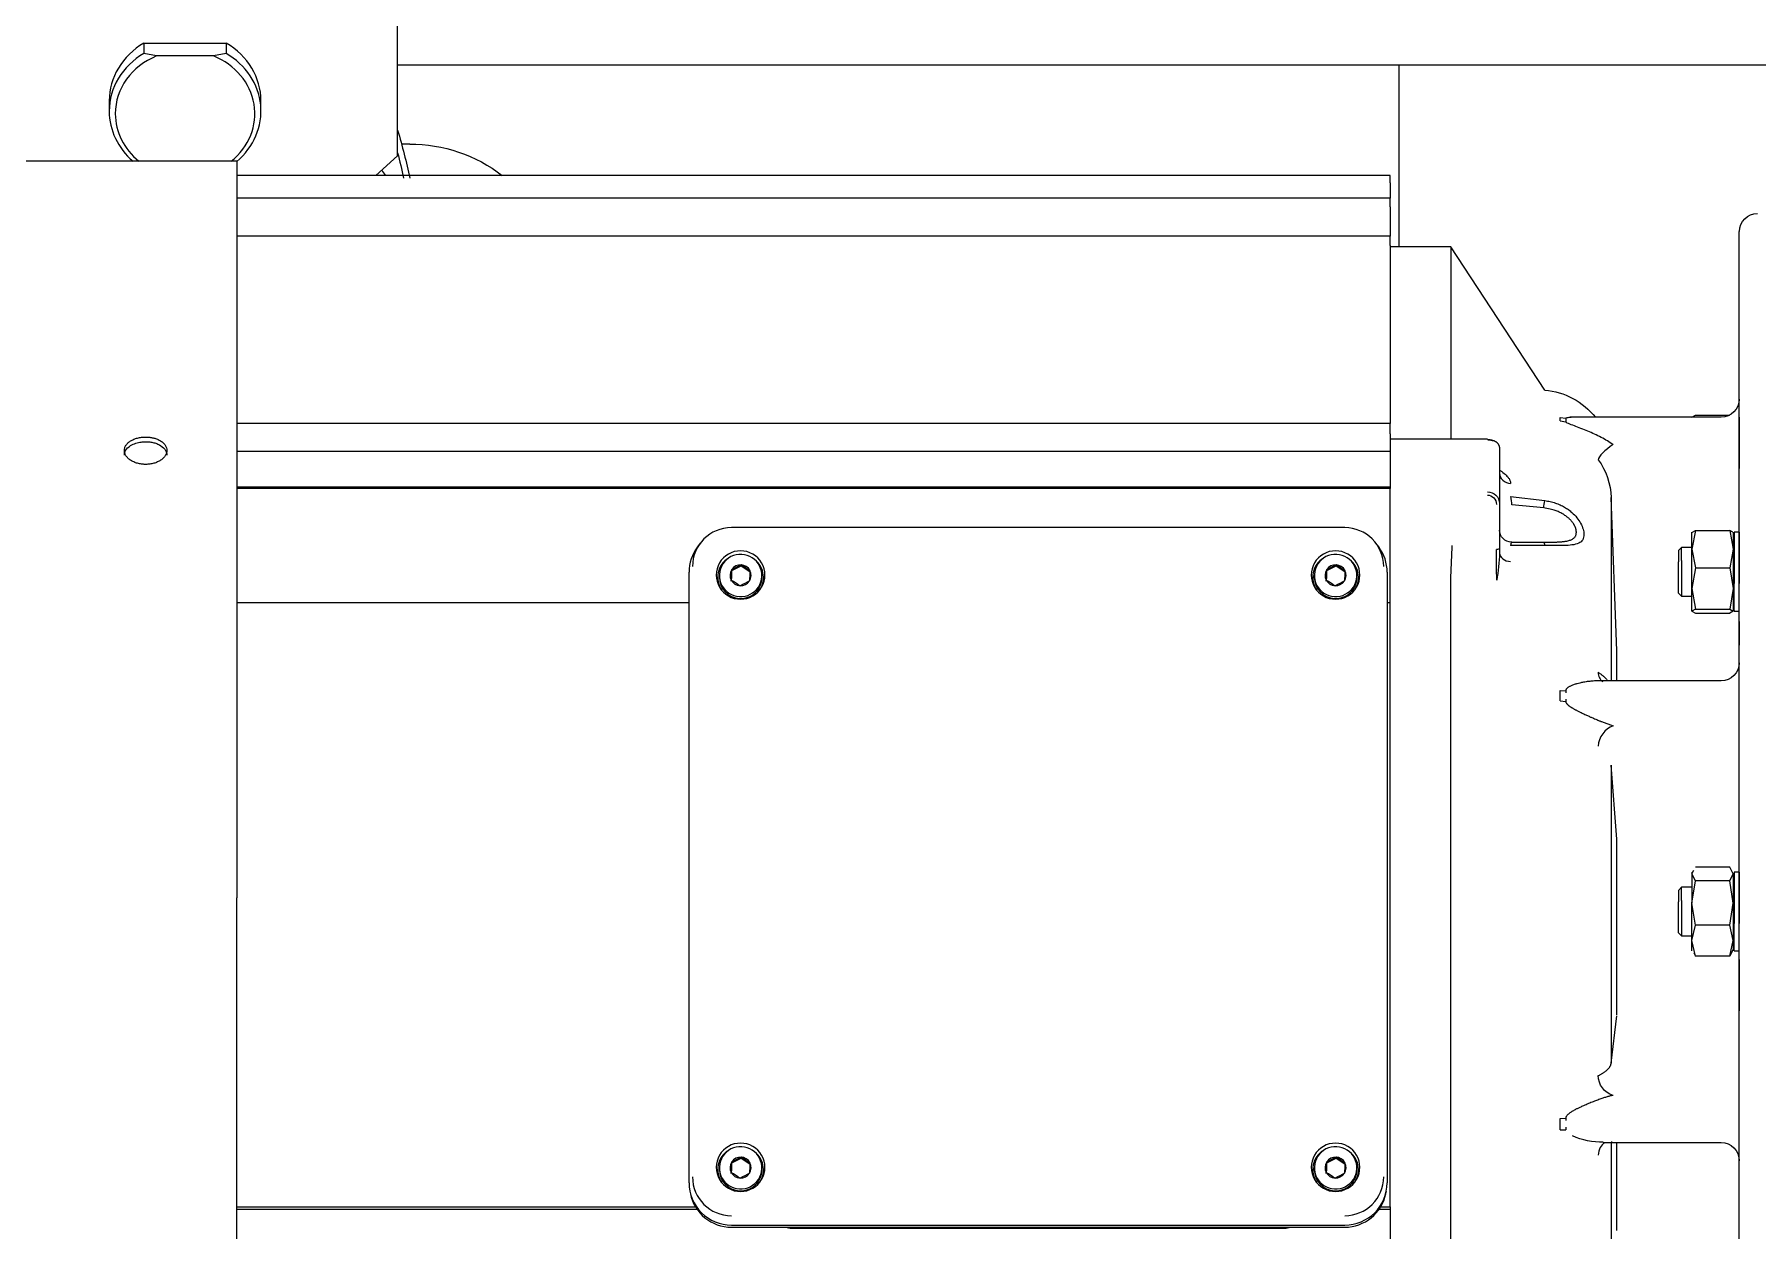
# Model space of a CAD drawing. Extents: x -1899985 to 1774885, y 556286 to 2175695.
# Drawn here: x -1726423.2 to -1725977.2, y 576800.6 to 577110.4 of the extents above; entities that cross this region are included whole.
import ezdxf

# ---------------------------------------------------------------- set-up
doc = ezdxf.new("R2010")
doc.units = 0
doc.header["$LTSCALE"] = 10
doc.header["$MEASUREMENT"] = 0
for name, color, linetype in [('20剖面图$0$A-LIN-V', 9, 'Continuous'), ('20剖面图$0$EWHS5T6M-1', 7, 'Continuous'), ('20剖面图$0$EWHS5T6M-3', 7, 'Continuous'), ('20剖面图$0$FHSGH10105-主梁-06', 7, 'Continuous'), ('A-LIN-V', 9, 'Continuous')]:
    doc.layers.add(name, color=color, linetype=linetype)

# ---------------------------------------------------------------- blocks, each defined once
blk = doc.blocks.new('20剖面图$0$3243243')
at = {"layer": '20剖面图$0$EWHS5T6M-1', "color": 4, "linetype": 'Continuous'}
for p, q in [((1568314.95, 576430.47), (1568314.95, 576477.49)), ((1568571.09, 576457.06), (1568573.21, 576457.06))]:
    blk.add_line(p, q, dxfattribs=at)
for centre, radius, start, end in [((1568717.23, 576417.78), 149.29, 163.3144, 168.2406), ((1568571.09, 576417.78), 39.29, 90, 127.5886), ((1568717.23, 576417.78), 147.71, 165.4857, 168.1137)]:
    blk.add_arc(centre, radius, start, end, dxfattribs=at)
at = {"layer": '20剖面图$0$EWHS5T6M-3', "color": 4, "linetype": 'Continuous'}
for p, q in [((1568574.23, 576454), (1568574.23, 576501.06)), ((1568639.89, 576483.19), (1568618.57, 576483.19)), ((1568618.57, 576483.19), (1568618.57, 576480.54)), ((1568618.57, 576480.54), (1568621.86, 576479.87)), ((1568621.86, 576479.87), (1568636.6, 576479.87)), ((1568636.6, 576479.87), (1568639.89, 576480.54)), ((1568639.89, 576483.19), (1568639.89, 576480.54)), ((1568609.59, 576465.58), (1568609.59, 576468.24)), ((1568648.87, 576468.24), (1568648.87, 576465.58)), ((1568574.23, 576454), (1568579.85, 576448.91)), ((1568317.3, 576446.98), (1568317.3, 576448.91)), ((1568317.3, 576448.91), (1568615.87, 576448.91)), ((1568615.87, 576452.63), (1568615.87, 576261.84)), ((1568615.87, 576452.63), (1568751.8, 576452.63)), ((1568317.3, 576446.98), (1568317.3, 576443.01)), ((1568317.3, 576440.82), (1568317.3, 576443.01)), ((1568317.3, 576443.01), (1568615.87, 576443.01)), ((1568317.3, 576440.82), (1568317.3, 576433.19)), ((1568226.95, 576148.99), (1568226.95, 576434.4)), ((1568277.31, 576393.35), (1568301.59, 576430.47)), ((1568301.59, 576430.47), (1568301.59, 576380.61)), ((1568301.59, 576430.47), (1568317.3, 576430.47)), ((1568317.3, 576430.75), (1568317.3, 576433.19)), ((1568317.3, 576433.19), (1568615.87, 576433.19)), ((1568317.3, 576430.75), (1568317.3, 576384.69)), ((1568226.95, 576386.33), (1568226.95, 576373.05)), ((1568238.29, 576386.81), (1568229.51, 576386.81)), ((1568231.66, 576386.29), (1568270.73, 576386.29)), ((1568239.2, 576386.3), (1568238.29, 576386.81)), ((1568239.2, 576386.29), (1568239.2, 576386.33)), ((1568273.3, 576386.27), (1568271.89, 576386.07)), ((1568271.89, 576386.07), (1568271.89, 576385.13)), ((1568273.3, 576385.35), (1568273.3, 576386.27)), ((1568273.3, 576385.35), (1568271.89, 576385.13)), ((1568317.3, 576382.01), (1568317.3, 576384.69)), ((1568317.3, 576384.69), (1568615.87, 576384.69)), ((1568317.3, 576382.01), (1568317.3, 576380.61)), ((1568289.02, 576378.54), (1568289.02, 576363.99)), ((1568292.16, 576380.61), (1568317.3, 576380.61)), ((1568317.3, 576380.61), (1568317.3, 576380.46)), ((1568317.3, 576380.46), (1568317.3, 576367.84)), ((1568317.3, 576377.44), (1568615.87, 576377.44)), ((1568226.95, 576365.91), (1568226.95, 576373.05)), ((1568615.87, 576368.25), (1568317.3, 576368.25)), ((1568258.66, 576325.8), (1568260.1, 576365.53)), ((1568260.1, 576365.53), (1568260.1, 576318.02)), ((1568286.15, 576365.8), (1568277.31, 576364.7)), ((1568277.58, 576362.8), (1568285.87, 576363.59)), ((1568289.02, 576363.99), (1568289.02, 576352.32)), ((1568317.3, 576367.01), (1568317.3, 576367.84)), ((1568317.3, 576367.84), (1568615.87, 576367.84)), ((1568317.3, 576338.31), (1568317.3, 576367.01)), ((1568226.95, 576356.5), (1568226.95, 576343.21)), ((1568226.95, 576356.5), (1568228.24, 576356.5)), ((1568228.24, 576356.5), (1568228.24, 576343.21)), ((1568228.24, 576356.5), (1568228.52, 576355.4)), ((1568229.43, 576356.97), (1568228.52, 576352.14)), ((1568228.52, 576356.5), (1568228.52, 576352.14)), ((1568228.65, 576356.54), (1568229.43, 576356.97)), ((1568238.29, 576356.97), (1568229.43, 576356.97)), ((1568238.29, 576356.97), (1568239.2, 576352.14)), ((1568239.2, 576356.46), (1568238.29, 576356.97)), ((1568239.2, 576352.14), (1568239.2, 576356.5)), ((1568329.09, 576357.71), (1568487.8, 576357.71)), ((1568228.52, 576352.14), (1568228.52, 576341.97)), ((1568228.52, 576352.14), (1568229.43, 576347.31)), ((1568239.2, 576352.14), (1568238.29, 576347.31)), ((1568239.2, 576352.57), (1568241.87, 576352.57)), ((1568239.2, 576341.97), (1568239.2, 576352.14)), ((1568241.87, 576349.19), (1568241.87, 576352.57)), ((1568241.87, 576352.57), (1568242.66, 576351.78)), ((1568242.66, 576351.78), (1568242.66, 576348.82)), ((1568277.31, 576353.07), (1568286.15, 576353.08)), ((1568285.87, 576353.96), (1568277.58, 576353.94)), ((1568289.02, 576352.32), (1568289.02, 576351.09)), ((1568320.28, 576352.71), (1568321.01, 576353.68)), ((1568495.88, 576353.68), (1568496.61, 576352.71)), ((1568229.43, 576347.31), (1568228.52, 576341.97)), ((1568238.29, 576347.31), (1568229.43, 576347.31)), ((1568238.29, 576347.31), (1568239.2, 576341.97)), ((1568241.87, 576349.19), (1568241.87, 576340)), ((1568242.66, 576340.78), (1568242.66, 576348.82)), ((1568318.09, 576346.15), (1568318.09, 576188.03)), ((1568331.3, 576347.81), (1568329.02, 576346.33)), ((1568331.3, 576347.81), (1568331.3, 576348.08)), ((1568333.73, 576346.58), (1568331.3, 576347.81)), ((1568333.73, 576346.58), (1568333.73, 576346.85)), ((1568333.87, 576343.87), (1568333.73, 576346.58)), ((1568485.3, 576347.81), (1568483.02, 576346.33)), ((1568485.3, 576347.81), (1568485.3, 576348.08)), ((1568487.73, 576346.58), (1568485.3, 576347.81)), ((1568487.73, 576346.58), (1568487.73, 576346.85)), ((1568487.87, 576343.87), (1568487.73, 576346.58)), ((1568498.8, 576188.03), (1568498.8, 576346.15)), ((1568226.95, 576336.07), (1568226.95, 576343.21)), ((1568228.24, 576336.07), (1568228.24, 576343.21)), ((1568228.52, 576341.97), (1568229.43, 576336.62)), ((1568228.52, 576341.97), (1568228.52, 576336.11)), ((1568239.2, 576341.97), (1568238.29, 576336.62)), ((1568239.2, 576336.11), (1568239.2, 576341.97)), ((1568301.59, 576169.54), (1568301.59, 576345.23)), ((1568325.95, 576344.82), (1568325.95, 576345.32)), ((1568336.95, 576345.32), (1568336.95, 576344.82)), ((1568479.95, 576344.82), (1568479.95, 576345.32)), ((1568490.95, 576345.32), (1568490.95, 576344.82)), ((1568228.52, 576337.17), (1568228.24, 576336.07)), ((1568241.87, 576340), (1568239.2, 576340)), ((1568242.66, 576340.78), (1568241.87, 576340)), ((1568317.3, 576181.76), (1568317.3, 576338.31)), ((1568318.09, 576338.31), (1568317.3, 576338.31)), ((1568615.87, 576338.31), (1568498.8, 576338.31)), ((1568228.24, 576336.07), (1568226.95, 576336.07)), ((1568226.95, 576333.38), (1568226.95, 576327.23)), ((1568229.43, 576336.62), (1568228.52, 576336.11)), ((1568228.52, 576336.11), (1568229.43, 576335.59)), ((1568228.52, 576336.07), (1568228.52, 576336.11)), ((1568238.29, 576336.62), (1568229.43, 576336.62)), ((1568238.29, 576335.59), (1568229.43, 576335.59)), ((1568238.29, 576336.62), (1568239.2, 576336.11)), ((1568239.2, 576336.11), (1568238.29, 576335.59)), ((1568226.95, 576320.09), (1568226.95, 576327.23)), ((1568258.66, 576318.02), (1568258.66, 576325.8)), ((1568231.66, 576318.02), (1568263.74, 576318.02)), ((1568271.89, 576315.48), (1568271.87, 576314.9)), ((1568273.3, 576315.54), (1568271.89, 576315.48)), ((1568273.3, 576312.84), (1568273.3, 576315.54)), ((1568271.87, 576313.28), (1568271.89, 576312.7)), ((1568273.3, 576312.84), (1568271.89, 576312.7)), ((1568262.65, 576307.49), (1568259.61, 576306.34)), ((1568258.66, 576277), (1568260.1, 576296.23)), ((1568260.1, 576296.23), (1568260.1, 576219.03)), ((1568258.66, 576231.55), (1568258.66, 576277)), ((1568226.95, 576268.48), (1568226.95, 576255.19)), ((1568226.95, 576268.48), (1568228.24, 576268.48)), ((1568228.24, 576268.48), (1568228.24, 576255.19)), ((1568228.24, 576268.48), (1568228.52, 576267.38)), ((1568228.52, 576268.01), (1568229.43, 576269.79)), ((1568229.43, 576266.23), (1568228.52, 576268.01)), ((1568228.52, 576268.01), (1568228.52, 576260.48)), ((1568228.52, 576260.48), (1568229.43, 576266.23)), ((1568229.43, 576269.79), (1568238.29, 576269.79)), ((1568229.43, 576266.23), (1568238.29, 576266.23)), ((1568238.29, 576266.23), (1568239.2, 576268.01)), ((1568239.2, 576260.48), (1568238.29, 576266.23)), ((1568239.2, 576268.01), (1568238.7, 576268.98)), ((1568239.2, 576268.48), (1568239.2, 576268.01)), ((1568239.2, 576268.01), (1568239.2, 576260.48)), ((1568239.2, 576264.56), (1568241.87, 576264.56)), ((1568241.87, 576261.17), (1568241.87, 576264.56)), ((1568241.87, 576264.56), (1568242.66, 576263.77)), ((1568241.87, 576261.17), (1568241.87, 576251.98)), ((1568242.66, 576263.77), (1568242.66, 576260.81)), ((1568615.87, 576076.31), (1568615.87, 576261.84)), ((1568229.43, 576254.72), (1568228.52, 576260.48)), ((1568228.52, 576260.48), (1568228.52, 576250.74)), ((1568238.29, 576254.72), (1568239.2, 576260.48)), ((1568239.2, 576250.74), (1568239.2, 576260.48)), ((1568242.66, 576252.77), (1568242.66, 576260.81)), ((1568226.95, 576248.06), (1568226.95, 576255.19)), ((1568228.24, 576248.06), (1568228.24, 576255.19)), ((1568228.52, 576250.74), (1568229.43, 576254.72)), ((1568229.43, 576254.72), (1568238.29, 576254.72)), ((1568239.2, 576250.74), (1568238.29, 576254.72)), ((1568242.66, 576252.77), (1568241.87, 576251.98)), ((1568228.24, 576248.06), (1568226.95, 576248.06)), ((1568228.52, 576249.16), (1568228.24, 576248.06)), ((1568228.52, 576250.74), (1568228.52, 576248.06)), ((1568229.43, 576246.75), (1568228.52, 576250.74)), ((1568228.52, 576248.53), (1568229.43, 576246.75)), ((1568238.29, 576246.75), (1568239.2, 576250.74)), ((1568241.87, 576251.98), (1568239.2, 576251.98)), ((1568239.2, 576248.06), (1568239.2, 576250.74)), ((1568226.95, 576245.89), (1568226.95, 576232.6)), ((1568229.43, 576246.75), (1568238.29, 576246.75)), ((1568238.7, 576247.56), (1568238.29, 576246.75)), ((1568226.95, 576225.46), (1568226.95, 576232.6)), ((1568260.1, 576219.03), (1568258.69, 576231.26)), ((1568271.89, 576204.76), (1568271.87, 576204.13)), ((1568273.3, 576204.65), (1568271.89, 576204.76)), ((1568273.3, 576201.74), (1568273.3, 576204.65)), ((1568260.03, 576198.74), (1568260.1, 576198.07)), ((1568271.87, 576202.39), (1568271.89, 576201.76)), ((1568273.3, 576201.74), (1568271.89, 576201.76)), ((1568262.15, 576198.47), (1568231.66, 576198.47)), ((1568258.66, 576191.17), (1568258.66, 576198.47)), ((1568260.1, 576198.07), (1568260.1, 576164.53)), ((1568331.3, 576194.39), (1568329.02, 576192.91)), ((1568331.3, 576194.39), (1568331.3, 576194.67)), ((1568333.73, 576193.16), (1568331.3, 576194.39)), ((1568485.3, 576194.39), (1568483.02, 576192.91)), ((1568485.3, 576194.39), (1568485.3, 576194.67)), ((1568487.73, 576193.16), (1568485.3, 576194.39)), ((1568258.66, 576175.65), (1568258.66, 576191.17)), ((1568325.95, 576191.41), (1568325.95, 576191.9)), ((1568333.73, 576193.16), (1568333.73, 576193.44)), ((1568333.87, 576190.46), (1568333.73, 576193.16)), ((1568336.95, 576191.9), (1568336.95, 576191.41)), ((1568479.95, 576191.41), (1568479.95, 576191.9)), ((1568487.73, 576193.16), (1568487.73, 576193.44)), ((1568487.87, 576190.46), (1568487.73, 576193.16)), ((1568490.95, 576191.9), (1568490.95, 576191.41)), ((1568318.44, 576185.19), (1568318.31, 576185.85)), ((1568498.58, 576185.85), (1568498.45, 576185.19)), ((1568317.3, 576181.76), (1568317.3, 576181.22)), ((1568319.78, 576181.76), (1568317.3, 576181.76)), ((1568320.14, 576181.22), (1568317.3, 576181.22)), ((1568317.3, 576181.22), (1568317.3, 576149.35)), ((1568615.87, 576181.22), (1568496.75, 576181.22)), ((1568615.87, 576181.76), (1568497.11, 576181.76)), ((1568487.8, 576177.08), (1568329.09, 576177.08)), ((1568487.8, 576176.53), (1568329.09, 576176.53)), ((1568472.63, 576176.28), (1568344.26, 576176.28))]:
    blk.add_line(p, q, dxfattribs=at)
for centre, radius, start, end in [((1568222.23, 576434.4), 4.71, 0, 90), ((1568231.66, 576391.01), 4.71, 180, 270), ((1568278.95, 576374.56), 18.86, 95, 141.5339), ((1568277.85, 576364.86), 17.76, 144.0079, 177.8344), ((1568198.85, 576352.45), 79.41, 7.4867, 8.8757), ((1568368.39, 576354.47), 83.02, 172.1589, 173.6941), ((1568292.08, 576363.91), 3.07, 88.589, 178.5506), ((1568292.19, 576363.75), 2.39, 90.7749, 180.7566), ((1568285.88, 576357.1), 3.14, 269.9622, 359.9621), ((1568346.54, 576353.51), 57.58, 182.4106, 189.3696), ((1567340.68, 576356.31), 949.13, 359.2651, 359.74293), ((1567769.48, 576326.05), 532.45, 2.0647, 2.9141), ((1568311.23, 576376.56), 34.84, 300.7093, 305.1809), ((1568874.9, 576374.39), 546.59, 182.9143, 183.1986), ((1568347.33, 576376.71), 32.81, 240.7576, 245.5084), ((1568872.64, 576374.27), 539.61, 182.9125, 183.2004), ((1568465.23, 576376.56), 34.84, 300.7093, 305.1809), ((1569028.9, 576374.39), 546.59, 182.9143, 183.1986), ((1568501.33, 576376.71), 32.81, 240.7576, 245.5084), ((1569026.64, 576374.27), 539.61, 182.9125, 183.2004), ((1568301.76, 576345.23), 0.171, 178.9565, 182.8542), ((1568345.2, 576372.54), 32.83, 240.7592, 245.5068), ((1568313.78, 576372.65), 34.88, 300.7114, 305.1787), ((1568499.2, 576372.54), 32.83, 240.7592, 245.5068), ((1568467.78, 576372.65), 34.88, 300.7114, 305.1787), ((1568231.66, 576322.73), 4.71, 180, 270), ((1568258.07, 576215.86), 5.41, 286.5513, 359.1466), ((1568262.22, 576218.39), 19.88, 269.7868, 293.4148), ((1568231.66, 576193.75), 4.71, 90, 180), ((1568311.23, 576223.15), 34.84, 300.7093, 305.1809), ((1568347.33, 576223.29), 32.81, 240.7576, 245.5084), ((1568465.23, 576223.15), 34.84, 300.7093, 305.1809), ((1568501.33, 576223.29), 32.81, 240.7576, 245.5084), ((1568874.9, 576220.98), 546.59, 182.9143, 183.1986), ((1568345.2, 576219.13), 32.83, 240.7592, 245.5068), ((1568313.78, 576219.24), 34.88, 300.7114, 305.1787), ((1568872.64, 576220.85), 539.61, 182.9125, 183.2004), ((1569028.9, 576220.98), 546.59, 182.9143, 183.1986), ((1568499.2, 576219.13), 32.83, 240.7592, 245.5068), ((1568467.78, 576219.24), 34.88, 300.7114, 305.1787), ((1569026.64, 576220.85), 539.61, 182.9125, 183.2004), ((1568344.08, 576179.39), 3.12, 258.832, 273.3239), ((1568472.81, 576179.39), 3.12, 266.6752, 281.1689)]:
    blk.add_arc(centre, radius, start, end, dxfattribs=at)
at = {"layer": '20剖面图$0$EWHS5T6M-3', "color": 4, "linetype": 'Continuous', "extrusion": (0, 0, -1)}
for centre, major_axis, ratio, start_param, end_param in [((1568629.23, 576465.58), (19.64, 0), 0.906308, 2.318559, 4.138876), ((1568629.23, 576468.24), (19.64, 0), 0.906308, 3.141593, 4.138876), ((1568629.23, 576464.92), (18.07, 0), 0.906308, 2.292842, 4.292278), ((1568629.23, 576464.92), (-18.07, 0), 0.906308, 1.990908, 3.141593), ((1568629.23, 576468.24), (19.64, 0), 0.906308, 5.285902, 6.283185), ((1568629.23, 576465.58), (-19.64, 0), 0.906308, 2.144309, 3.141593), ((1568629.23, 576464.92), (18.07, 0), 0.906308, 0, 0.84875), ((1568629.23, 576465.58), (19.64, 0), 0.906308, 0, 0.814997), ((1568511.37, 576487.54), (-78.57, 0), 0.906308, 3.692209, 3.714995), ((1568259.61, 576377.8), (3.81, -2.78), 0.246907, 4.534324, 6.060506), ((1568329.09, 576347.66), (10.09, 0), 0.996195, 3.141593, 4.712389), ((1568487.8, 576347.66), (10.09, 0), 0.996195, 4.712389, 6.283185), ((1568285.87, 576351.09), (-3.14, 0), 0.692826, 3.141565, 4.625123), ((1568329.09, 576346.15), (-11, 0), 0.996195, 0, 0.642281), ((1568331.45, 576345.44), (6.29, 0), 0.996195, 1.570796, 4.712389), ((1568331.45, 576345.32), (5.5, 0), 0.996195, 1.517654, 4.659247), ((1568331.45, 576345.32), (-5.5, 0), 0.996195, 1.517654, 4.659247), ((1568331.45, 576345.44), (-6.29, 0), 0.996195, 1.570796, 4.712389), ((1568485.45, 576345.44), (6.29, 0), 0.996195, 1.570796, 4.712389), ((1568485.45, 576345.32), (5.5, 0), 0.996195, 1.517654, 4.659247), ((1568485.45, 576345.32), (-5.5, 0), 0.996195, 1.517654, 4.659247), ((1568485.45, 576345.44), (-6.29, 0), 0.996195, 1.570796, 4.712389), ((1568487.8, 576346.15), (11, 0), 0.996195, 5.640904, 6.283185), ((1568331.45, 576344.82), (5.92, 0), 0.996195, 2.540562, 4.159734), ((1568331.45, 576345.37), (2.72, 0), 0.996195, 2.564851, 3.612049), ((1568331.45, 576345.37), (-2.72, 0), 0.996195, 0.470456, 1.517654), ((1568331.45, 576345.37), (-2.72, 0), 0.996195, 1.517654, 2.564851), ((1568331.45, 576345.37), (-2.72, 0), 0.996195, 2.564851, 3.612049), ((1568331.45, 576344.82), (-5.92, 0), 0.996195, 2.123451, 3.742624), ((1568485.45, 576344.82), (5.92, 0), 0.996195, 2.540562, 4.159734), ((1568485.45, 576345.37), (2.72, 0), 0.996195, 2.564851, 3.612049), ((1568485.45, 576345.37), (-2.72, 0), 0.996195, 0.470456, 1.517654), ((1568485.45, 576345.37), (-2.72, 0), 0.996195, 1.517654, 2.564851), ((1568485.45, 576345.37), (-2.72, 0), 0.996195, 2.564851, 3.612049), ((1568485.45, 576344.82), (-5.92, 0), 0.996195, 2.123451, 3.742624), ((1568331.45, 576344.82), (5.5, 0), 0.996195, 1.517654, 3.141593), ((1568331.45, 576345.37), (2.72, 0), 0.996195, 1.517654, 2.564851), ((1568331.45, 576345.37), (2.72, 0), 0.996195, 0.470456, 1.517654), ((1568331.45, 576344.82), (-5.5, 0), 0.996195, 3.141593, 4.659247), ((1568485.45, 576344.82), (5.5, 0), 0.996195, 1.517654, 3.141593), ((1568485.45, 576345.37), (2.72, 0), 0.996195, 1.517654, 2.564851), ((1568485.45, 576345.37), (2.72, 0), 0.996195, 0.470456, 1.517654), ((1568485.45, 576344.82), (-5.5, 0), 0.996195, 3.141593, 4.659247), ((1568259.61, 576302.16), (2.61, -3.93), 0.728317, 3.880999, 5.407181), ((1568259.61, 576194.19), (-1.87, -4.33), 0.783089, 3.209194, 4.163104), ((1568331.45, 576192.03), (6.29, 0), 0.996195, 1.570796, 4.712389), ((1568331.45, 576191.41), (5.92, 0), 0.996195, 2.540562, 4.159734), ((1568331.45, 576191.9), (5.5, 0), 0.996195, 1.517654, 4.659247), ((1568331.45, 576191.96), (-2.72, 0), 0.996195, 0.470456, 1.517654), ((1568331.45, 576191.9), (-5.5, 0), 0.996195, 1.517654, 4.659247), ((1568331.45, 576191.96), (-2.72, 0), 0.996195, 1.517654, 2.564851), ((1568331.45, 576192.03), (-6.29, 0), 0.996195, 1.570796, 4.712389), ((1568331.45, 576191.41), (-5.92, 0), 0.996195, 2.123451, 3.742624), ((1568485.45, 576192.03), (6.29, 0), 0.996195, 1.570796, 4.712389), ((1568485.45, 576191.41), (5.92, 0), 0.996195, 2.540562, 4.159734), ((1568485.45, 576191.9), (5.5, 0), 0.996195, 1.517654, 4.659247), ((1568485.45, 576191.96), (-2.72, 0), 0.996195, 0.470456, 1.517654), ((1568485.45, 576191.9), (-5.5, 0), 0.996195, 1.517654, 4.659247), ((1568485.45, 576191.96), (-2.72, 0), 0.996195, 1.517654, 2.564851), ((1568485.45, 576192.03), (-6.29, 0), 0.996195, 1.570796, 4.712389), ((1568485.45, 576191.41), (-5.92, 0), 0.996195, 2.123451, 3.742624), ((1568331.45, 576191.41), (5.5, 0), 0.996195, 1.517654, 3.141593), ((1568331.45, 576191.96), (2.72, 0), 0.996195, 2.564851, 3.612049), ((1568331.45, 576191.96), (2.72, 0), 0.996195, 1.517654, 2.564851), ((1568331.45, 576191.96), (2.72, 0), 0.996195, 0.470456, 1.517654), ((1568331.45, 576191.41), (-5.5, 0), 0.996195, 3.141593, 4.659247), ((1568331.45, 576191.96), (-2.72, 0), 0.996195, 2.564851, 3.612049), ((1568485.45, 576191.41), (5.5, 0), 0.996195, 1.517654, 3.141593), ((1568485.45, 576191.96), (2.72, 0), 0.996195, 2.564851, 3.612049), ((1568485.45, 576191.96), (2.72, 0), 0.996195, 1.517654, 2.564851), ((1568485.45, 576191.96), (2.72, 0), 0.996195, 0.470456, 1.517654), ((1568485.45, 576191.41), (-5.5, 0), 0.996195, 3.141593, 4.659247), ((1568485.45, 576191.96), (-2.72, 0), 0.996195, 2.564851, 3.612049), ((1568329.09, 576188.03), (-11, 0), 0.996195, 4.712389, 6.283185), ((1568329.09, 576187.35), (10.86, 0), 0.996195, 1.570796, 2.940732), ((1568329.09, 576189.55), (-10.09, 0), 0.996195, 4.712389, 6.283185), ((1568487.8, 576189.55), (-10.09, 0), 0.996195, 3.141593, 4.712389), ((1568487.8, 576188.03), (11, 0), 0.996195, 6.283185, 7.853982), ((1568487.8, 576187.35), (10.86, 0), 0.996195, 0.20086, 1.570796)]:
    blk.add_ellipse(centre, major_axis=major_axis, ratio=ratio, start_param=start_param, end_param=end_param, dxfattribs=at)
at = {"layer": '20剖面图$0$EWHS5T6M-3', "color": 4, "linetype": 'Continuous'}
for points, knots in [([(1568271.89, 576386.07), (1568271.91, 576386.17), (1568271.74, 576386.23), (1568271.33, 576386.28), (1568271.17, 576386.28), (1568270.82, 576386.29), (1568270.64, 576386.29), (1568270.44, 576386.29)], [0, 0, 0, 0, 0.125, 0.125, 0.1875, 0.1875, 0.25, 0.25, 0.25, 0.25]), ([(1568259.61, 576379.21), (1568260.55, 576379.86), (1568261.59, 576380.48), (1568263.83, 576381.67), (1568264.98, 576382.21), (1568267.34, 576383.21), (1568268.54, 576383.66), (1568270.2, 576384.28), (1568270.74, 576384.47), (1568271.6, 576384.83), (1568271.92, 576385), (1568271.89, 576385.13)], [0, 0, 0, 0, 0.25, 0.25, 0.5, 0.5, 0.75, 0.75, 0.875, 0.875, 1, 1, 1, 1]), ([(1568289.02, 576378.54), (1568289.02, 576378.58), (1568289.02, 576378.66), (1568289.04, 576378.79), (1568289.08, 576378.92), (1568289.12, 576379.04), (1568289.18, 576379.16), (1568289.25, 576379.27), (1568289.33, 576379.38), (1568289.42, 576379.49), (1568289.51, 576379.59), (1568289.62, 576379.68), (1568289.73, 576379.77), (1568289.85, 576379.86), (1568289.97, 576379.93), (1568290.1, 576380.01), (1568290.23, 576380.07), (1568290.36, 576380.13), (1568290.5, 576380.19), (1568290.64, 576380.23), (1568290.78, 576380.28), (1568290.92, 576380.32), (1568291.06, 576380.35), (1568291.21, 576380.38), (1568291.35, 576380.4), (1568291.49, 576380.42), (1568291.63, 576380.43), (1568291.76, 576380.44), (1568291.9, 576380.45), (1568292.03, 576380.46), (1568292.12, 576380.46), (1568292.16, 576380.46)], [0, 0, 0, 0, 0.043815, 0.086945, 0.129389, 0.171151, 0.212229, 0.252628, 0.292346, 0.331388, 0.369753, 0.407445, 0.444466, 0.480818, 0.516503, 0.551525, 0.585887, 0.619591, 0.652642, 0.685043, 0.716798, 0.747913, 0.778391, 0.808237, 0.837458, 0.866059, 0.894046, 0.921426, 0.948207, 0.974395, 1, 1, 1, 1]), ([(1568639.45, 576381.17), (1568639.34, 576381.17), (1568639.14, 576381.17), (1568638.83, 576381.15), (1568638.52, 576381.12), (1568638.22, 576381.09), (1568637.93, 576381.04), (1568637.63, 576380.98), (1568637.1, 576380.86), (1568636.37, 576380.61), (1568635.53, 576380.18), (1568634.84, 576379.66), (1568634.33, 576379.06), (1568634.02, 576378.4), (1568633.91, 576377.71), (1568634.01, 576377.01), (1568634.33, 576376.33), (1568634.84, 576375.71), (1568635.53, 576375.15), (1568636.36, 576374.7), (1568637.16, 576374.41), (1568637.84, 576374.25), (1568638.37, 576374.16), (1568638.9, 576374.11), (1568639.26, 576374.1), (1568639.45, 576374.1)], [0, 0, 0, 0, 0.017969, 0.035808, 0.053574, 0.071324, 0.089115, 0.107004, 0.125048, 0.18751, 0.2499, 0.312443, 0.374783, 0.437331, 0.499754, 0.56222, 0.624775, 0.687117, 0.749694, 0.81201, 0.874549, 0.905951, 0.937122, 0.96837, 1, 1, 1, 1]), ([(1568639.45, 576379.96), (1568639.16, 576379.96), (1568638.54, 576379.94), (1568637.56, 576379.78), (1568636.51, 576379.47), (1568635.22, 576378.84), (1568634.19, 576377.81), (1568633.95, 576376.9), (1568633.95, 576376.5), (1568633.95, 576376.5)], [0, 0, 0, 0, 0.0498308, 0.1081871, 0.1750598, 0.2504376, 0.3920247, 0.4999332, 0.5001595, 0.5001595, 0.5001595, 0.5001595]), ([(1568639.45, 576374.1), (1568639.54, 576374.1), (1568639.72, 576374.1), (1568639.98, 576374.11), (1568640.25, 576374.14), (1568640.61, 576374.18), (1568641.05, 576374.25), (1568641.55, 576374.37), (1568642.04, 576374.53), (1568642.66, 576374.77), (1568643.36, 576375.15), (1568644.05, 576375.7), (1568644.56, 576376.33), (1568644.87, 576377.01), (1568644.98, 576377.7), (1568644.88, 576378.39), (1568644.56, 576379.05), (1568644.05, 576379.66), (1568643.36, 576380.18), (1568642.52, 576380.61), (1568641.72, 576380.88), (1568641.05, 576381.03), (1568640.52, 576381.11), (1568639.99, 576381.16), (1568639.63, 576381.17), (1568639.45, 576381.17)], [0, 0, 0, 0, 0.015617, 0.031217, 0.046838, 0.062519, 0.093859, 0.125183, 0.156348, 0.187563, 0.250185, 0.312521, 0.375062, 0.437522, 0.499933, 0.562494, 0.624855, 0.687415, 0.749875, 0.812345, 0.87492, 0.906097, 0.937303, 0.968653, 1, 1, 1, 1]), ([(1568644.95, 576376.5), (1568644.95, 576376.9), (1568644.7, 576377.81), (1568643.6, 576378.91), (1568642.08, 576379.6), (1568640.71, 576379.92), (1568639.84, 576379.95), (1568639.45, 576379.96)], [0.500163, 0.500163, 0.500163, 0.500163, 0.6080037, 0.7495025, 0.8480688, 0.931583, 1, 1, 1, 1]), ([(1568289, 576372.61), (1568288.81, 576372.48), (1568288.19, 576372.06), (1568287.46, 576371.48), (1568286.93, 576370.91), (1568286.65, 576370.57), (1568286.47, 576370.27), (1568286.32, 576369.99), (1568286.22, 576369.72), (1568286.16, 576369.45), (1568286.15, 576369.26), (1568286.15, 576369.17)], [0.1382956, 0.1382956, 0.1382956, 0.1382956, 0.2500172, 0.4998753, 0.6030875, 0.6772768, 0.7499776, 0.8148651, 0.874988, 0.9374957, 1, 1, 1, 1]), ([(1568289.02, 576371.77), (1568289.02, 576371.18), (1568288.74, 576370.51), (1568287.64, 576369.51), (1568286.86, 576369.23), (1568286.15, 576369.17)], [0, 0, 0, 0, 0.5, 0.5, 1, 1, 1, 1]), ([(1568277.31, 576364.7), (1568276.82, 576364.63), (1568275.89, 576364.49), (1568274.55, 576364.1), (1568273.32, 576363.62), (1568272.2, 576363.05), (1568271.2, 576362.39), (1568270.08, 576361.5), (1568268.95, 576360.32), (1568267.96, 576358.82), (1568267.32, 576357.32), (1568267.08, 576355.81), (1568267.36, 576354.48), (1568268.45, 576353.58), (1568270.12, 576353.19), (1568272.2, 576353.04), (1568274.58, 576353.05), (1568276.37, 576353.07), (1568277.31, 576353.07)], [0, 0, 0, 0, 0.046911, 0.091358, 0.133588, 0.173887, 0.212578, 0.250021, 0.313574, 0.374949, 0.43869, 0.499966, 0.579793, 0.660027, 0.750395, 0.825815, 0.908239, 1, 1, 1, 1]), ([(1568269.13, 576356.52), (1568269.13, 576356.58), (1568269.13, 576356.72), (1568269.15, 576356.93), (1568269.19, 576357.14), (1568269.24, 576357.35), (1568269.3, 576357.56), (1568269.37, 576357.78), (1568269.46, 576358), (1568269.57, 576358.21), (1568269.68, 576358.43), (1568269.81, 576358.65), (1568269.96, 576358.87), (1568270.11, 576359.08), (1568270.29, 576359.3), (1568270.47, 576359.51), (1568270.67, 576359.73), (1568270.88, 576359.94), (1568271.11, 576360.15), (1568271.35, 576360.35), (1568271.6, 576360.55), (1568272.04, 576360.88), (1568272.69, 576361.31), (1568273.6, 576361.77), (1568274.68, 576362.21), (1568276.01, 576362.58), (1568277.03, 576362.72), (1568277.58, 576362.8)], [0, 0, 0, 0, 0.025288, 0.050219, 0.074845, 0.099219, 0.123396, 0.147433, 0.171387, 0.195316, 0.219278, 0.243332, 0.267533, 0.291939, 0.316604, 0.341581, 0.366922, 0.392675, 0.418887, 0.445603, 0.472864, 0.500709, 0.581938, 0.664866, 0.750426, 0.865857, 1, 1, 1, 1]), ([(1568277.58, 576353.94), (1568277.42, 576353.94), (1568277.09, 576353.95), (1568276.62, 576353.95), (1568276.15, 576353.95), (1568275.7, 576353.96), (1568275.26, 576353.96), (1568274.83, 576353.97), (1568274.42, 576353.98), (1568274.02, 576354), (1568273.63, 576354.02), (1568273.25, 576354.04), (1568272.89, 576354.07), (1568272.53, 576354.11), (1568272.19, 576354.15), (1568271.79, 576354.21), (1568271.35, 576354.29), (1568270.88, 576354.42), (1568270.47, 576354.57), (1568270.11, 576354.75), (1568269.81, 576354.96), (1568269.56, 576355.2), (1568269.37, 576355.47), (1568269.23, 576355.78), (1568269.14, 576356.13), (1568269.13, 576356.38), (1568269.13, 576356.52)], [0, 0, 0, 0, 0.039878, 0.078912, 0.117144, 0.154619, 0.191384, 0.227489, 0.262988, 0.297935, 0.332389, 0.366411, 0.400064, 0.433413, 0.466526, 0.499471, 0.55456, 0.607472, 0.65855, 0.708176, 0.756766, 0.804764, 0.852628, 0.900824, 0.949803, 1, 1, 1, 1]), ([(1568285.87, 576353.96), (1568285.88, 576353.95), (1568285.9, 576353.96), (1568285.93, 576353.95), (1568285.95, 576353.92), (1568285.97, 576353.88), (1568285.99, 576353.84), (1568286.01, 576353.78), (1568286.03, 576353.71), (1568286.05, 576353.64), (1568286.07, 576353.57), (1568286.09, 576353.49), (1568286.1, 576353.41), (1568286.11, 576353.33), (1568286.13, 576353.24), (1568286.14, 576353.16), (1568286.15, 576353.11), (1568286.15, 576353.08)], [0, 0, 0, 0, 0.087736, 0.172459, 0.254169, 0.332866, 0.408552, 0.481226, 0.550891, 0.617546, 0.681193, 0.741833, 0.799468, 0.8541, 0.905731, 0.954363, 1, 1, 1, 1]), ([(1568289.02, 576352.32), (1568289.02, 576352.25), (1568289.1, 576352.18), (1568289.39, 576352.08), (1568289.6, 576352.05), (1568289.8, 576352.05)], [0, 0, 0, 0, 0.5, 0.5, 1, 1, 1, 1]), ([(1568263.48, 576320.24), (1568263.38, 576320.17), (1568263.17, 576320.04), (1568262.87, 576319.83), (1568262.58, 576319.61), (1568262.3, 576319.39), (1568262.04, 576319.16), (1568261.79, 576318.92), (1568261.55, 576318.68), (1568261.33, 576318.44), (1568261.15, 576318.22), (1568261.05, 576318.08), (1568261.01, 576318.03)], [0, 0, 0, 0, 0.0512179, 0.1029462, 0.155185, 0.2079344, 0.2611942, 0.3149645, 0.3692452, 0.4240363, 0.4793377, 0.5145566, 0.5145566, 0.5145566, 0.5145566]), ([(1568263.48, 576320.24), (1568263.46, 576319.72), (1568263.34, 576319.23), (1568262.94, 576318.39), (1568262.65, 576318.04), (1568262.29, 576317.79)], [0, 0, 0, 0, 0.25, 0.25, 0.5, 0.5, 0.5, 0.5]), ([(1568263.7, 576318.02), (1568263.86, 576318.02), (1568264.2, 576318.01), (1568264.75, 576317.98), (1568265.36, 576317.93), (1568266.2, 576317.84), (1568267.17, 576317.69), (1568268.14, 576317.49), (1568268.8, 576317.33), (1568269.28, 576317.19), (1568269.68, 576317.07), (1568270.09, 576316.92), (1568270.45, 576316.77), (1568270.78, 576316.61), (1568271.06, 576316.46), (1568271.3, 576316.3), (1568271.5, 576316.13), (1568271.66, 576315.97), (1568271.78, 576315.81), (1568271.86, 576315.65), (1568271.88, 576315.54), (1568271.89, 576315.48)], [0.3257543, 0.3257543, 0.3257543, 0.3257543, 0.3613853, 0.4062751, 0.4527727, 0.500881, 0.5992214, 0.6735374, 0.723826, 0.7500871, 0.7851314, 0.8174815, 0.8471724, 0.87425, 0.8987742, 0.9208263, 0.9405178, 0.9580058, 0.9735141, 0.9873631, 1, 1, 1, 1]), ([(1568271.89, 576312.7), (1568271.89, 576312.67), (1568271.89, 576312.61), (1568271.86, 576312.52), (1568271.83, 576312.42), (1568271.77, 576312.32), (1568271.7, 576312.22), (1568271.62, 576312.12), (1568271.52, 576312.01), (1568271.41, 576311.9), (1568271.27, 576311.78), (1568271.13, 576311.66), (1568270.97, 576311.53), (1568270.79, 576311.4), (1568270.6, 576311.27), (1568270.39, 576311.14), (1568270.16, 576311), (1568269.92, 576310.85), (1568269.67, 576310.71), (1568269.4, 576310.56), (1568269.11, 576310.4), (1568268.81, 576310.25), (1568268.49, 576310.09), (1568267.94, 576309.82), (1568267.19, 576309.46), (1568266.28, 576309.04), (1568265.47, 576308.67), (1568264.76, 576308.36), (1568264.14, 576308.1), (1568263.63, 576307.88), (1568263.21, 576307.71), (1568262.9, 576307.59), (1568262.72, 576307.52), (1568262.65, 576307.49)], [0, 0, 0, 0, 0.008829, 0.018136, 0.028111, 0.038907, 0.050647, 0.063425, 0.077315, 0.092374, 0.108648, 0.126171, 0.144972, 0.165074, 0.186496, 0.209254, 0.233361, 0.258828, 0.285663, 0.313875, 0.343471, 0.374456, 0.406836, 0.440615, 0.542663, 0.634738, 0.71684, 0.788967, 0.85112, 0.9033, 0.945505, 0.977738, 1, 1, 1, 1]), ([(1568263.48, 576215.78), (1568263.38, 576215.83), (1568263.17, 576215.93), (1568262.87, 576216.08), (1568262.58, 576216.24), (1568262.3, 576216.4), (1568262.04, 576216.56), (1568261.79, 576216.73), (1568261.55, 576216.9), (1568261.33, 576217.08), (1568261.13, 576217.26), (1568260.94, 576217.45), (1568260.77, 576217.63), (1568260.61, 576217.82), (1568260.48, 576218.02), (1568260.36, 576218.21), (1568260.27, 576218.41), (1568260.19, 576218.61), (1568260.13, 576218.82), (1568260.11, 576218.96), (1568260.1, 576219.03)], [0, 0, 0, 0, 0.051218, 0.102946, 0.155185, 0.207934, 0.261194, 0.314965, 0.369245, 0.424036, 0.479338, 0.535149, 0.591471, 0.648303, 0.705645, 0.763497, 0.821858, 0.880729, 0.94011, 1, 1, 1, 1]), ([(1568259.61, 576210.67), (1568259.73, 576210.65), (1568259.97, 576210.6), (1568260.34, 576210.51), (1568260.74, 576210.4), (1568261.16, 576210.28), (1568261.6, 576210.15), (1568262.07, 576210), (1568262.56, 576209.84), (1568263.07, 576209.66), (1568263.61, 576209.46), (1568264.17, 576209.25), (1568264.75, 576209.03), (1568265.36, 576208.78), (1568266.2, 576208.44), (1568267.17, 576208.02), (1568268.14, 576207.58), (1568268.8, 576207.27), (1568269.28, 576207.04), (1568269.68, 576206.83), (1568270.09, 576206.59), (1568270.45, 576206.36), (1568270.78, 576206.14), (1568271.06, 576205.92), (1568271.3, 576205.71), (1568271.5, 576205.51), (1568271.66, 576205.31), (1568271.78, 576205.12), (1568271.86, 576204.94), (1568271.88, 576204.82), (1568271.89, 576204.76)], [0, 0, 0, 0, 0.029067, 0.059684, 0.091862, 0.125608, 0.160931, 0.197836, 0.23633, 0.276416, 0.3181, 0.361385, 0.406275, 0.452773, 0.500881, 0.599221, 0.673537, 0.723826, 0.750087, 0.785131, 0.817481, 0.847172, 0.87425, 0.898774, 0.920826, 0.940518, 0.958006, 0.973514, 0.987363, 1, 1, 1, 1])]:
    blk.add_open_spline(points, degree=3, knots=knots, dxfattribs=at)
for points, degree in [([(1568292.16, 576380.5), (1568291.3, 576380.5), (1568290.65, 576380.21)], 2), ([(1568277.58, 576353.94), (1568277.48, 576353.92), (1568277.38, 576353.6), (1568277.31, 576353.07)], 3)]:
    blk.add_open_spline(points, degree=degree, dxfattribs=at)
at = {"layer": '20剖面图$0$FHSGH10105-主梁-06', "color": 4, "linetype": 'Continuous'}
blk.add_line((1568210.45, 576477.49), (1568574.23, 576477.49), dxfattribs=at)
blk = doc.blocks.new('20剖面图$0$b234swerwr')
at = {"layer": '20剖面图$0$A-LIN-V', "xscale": -1}
blk.add_blockref('20剖面图$0$3243243', (-250, 0), dxfattribs=at)
blk = doc.blocks.new('20剖面图')
at = {"layer": '20剖面图$0$A-LIN-V'}
blk.add_blockref('20剖面图$0$b234swerwr', (-157505, 624.96), dxfattribs=at)

msp = doc.modelspace()

# ---------------------------------------------------------------- block references
at = {"layer": 'A-LIN-V'}
msp.add_blockref('20剖面图', (0, 0), dxfattribs=at)

doc.saveas('drawing.dxf')
